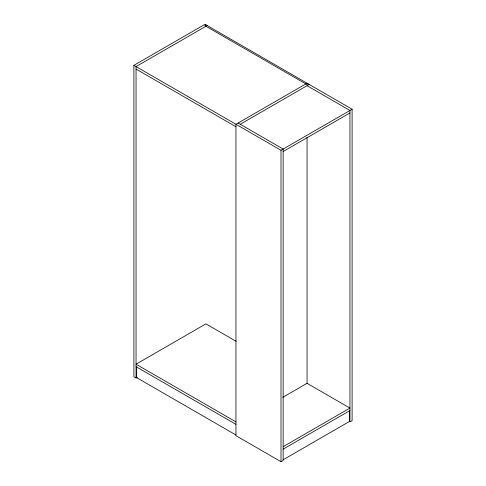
<?xml version="1.0" encoding="UTF-8"?>
<svg xmlns="http://www.w3.org/2000/svg" width="486" height="486" viewBox="0 0 486 486"><rect width="100%" height="100%" fill="white"/><g stroke="black" fill="none" stroke-linecap="round" stroke-linejoin="round"><path stroke-width="0.73" d="M137.344 377.251L136.044 378.005L133.893 376.772L133.893 65.349L204.995 24.3L352.107 109.229L352.107 420.651L349.956 421.891L349.956 110.468L307.055 85.7M206.04 24.901L204.813 25.612L306.927 84.564L308.154 83.859M207.145 25.539L136.044 66.588L136.044 378.005M307.055 83.221L235.953 124.27L235.953 435.687L281.005 461.7L283.15 460.461L283.15 149.044L238.097 123.031M240.242 124.27L309.199 84.461M133.893 65.349L281.005 150.283L352.107 109.229M283.15 151.523L349.956 112.946M282.816 397.305L307.055 383.314L349.956 408.088L283.15 446.658M283.15 449.137L349.956 410.567M283.192 459.732L349.343 421.532L349.343 410.208M136.044 69.067L235.953 126.749M236.153 341.318L205.918 323.864L136.044 364.208L235.953 421.891M136.044 366.681L235.953 424.363M235.904 434.958L136.657 377.652L136.657 366.329M307.055 137.222L307.055 383.478M281.005 150.283L281.005 461.7"/></g></svg>
